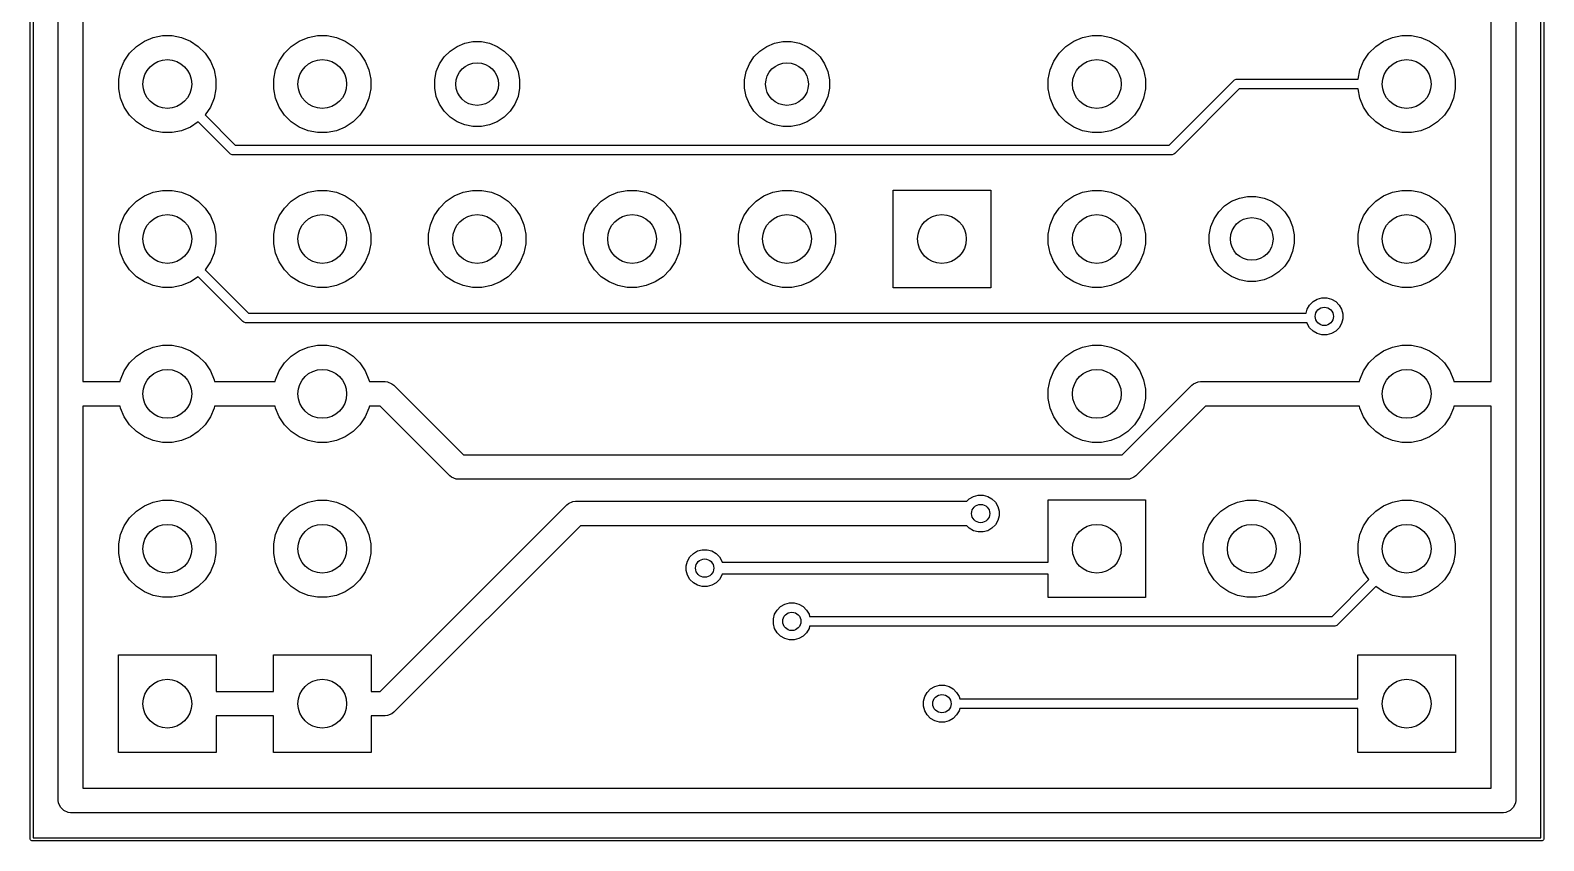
# Model space of a CAD drawing. Header units: millimetres. Extents: x 61.3 to 86.1, y -126.7 to -74.
# Drawn here: x 61.25 to 86.07, y -126.71 to -113.42 of the extents above; entities that cross this region are included whole.
import ezdxf

# ---------------------------------------------------------------- set-up
doc = ezdxf.new("R2010")
doc.units = ezdxf.units.MM
doc.layers.add('Edge.Cuts', color=254, linetype='CONTINUOUS', true_color=0xd0d2cd)
doc.layers.add('F.Cu', color=13, linetype='CONTINUOUS', true_color=0xc83434)

msp = doc.modelspace()

# ---------------------------------------------------------------- linework, layer by layer
at = {"layer": 'Edge.Cuts', "linetype": 'CONTINUOUS'}
for p, q in [((61.2525, -126.6825), (61.2525, -73.97745)), ((61.3025, -74.00245), (61.3025, -126.6575)), ((86.0175, -126.6575), (86.0175, -74.00245)), ((86.0675, -73.97745), (86.0675, -126.6825)), ((61.254403, -126.692067), (61.2525, -126.6825)), ((61.267933, -126.705597), (61.254403, -126.692067)), ((61.2775, -126.7075), (61.267933, -126.705597)), ((86.0425, -126.7075), (61.2775, -126.7075)), ((61.3025, -126.6575), (86.0175, -126.6575)), ((86.052067, -126.705597), (86.0425, -126.7075)), ((86.065597, -126.692067), (86.052067, -126.705597)), ((86.0675, -126.6825), (86.065597, -126.692067))]:
    msp.add_line(p, q, dxfattribs=at)
at = {"layer": 'Edge.Cuts'}
for centre, radius in [((63.5, -114.3), 0.4), ((63.5, -114.3), 0.4), ((66.04, -114.3), 0.4), ((66.04, -114.3), 0.4), ((78.74, -114.3), 0.4), ((78.74, -114.3), 0.4), ((83.82, -114.3), 0.4), ((83.82, -114.3), 0.4), ((68.58, -114.3), 0.35), ((68.58, -114.3), 0.35), ((73.66, -114.3), 0.35), ((73.66, -114.3), 0.35), ((63.5, -116.84), 0.4), ((63.5, -116.84), 0.4), ((66.04, -116.84), 0.4), ((66.04, -116.84), 0.4), ((68.58, -116.84), 0.4), ((68.58, -116.84), 0.4), ((71.12, -116.84), 0.4), ((71.12, -116.84), 0.4), ((73.66, -116.84), 0.4), ((73.66, -116.84), 0.4), ((76.2, -116.84), 0.4), ((76.2, -116.84), 0.4), ((78.74, -116.84), 0.4), ((78.74, -116.84), 0.4), ((81.28, -116.84), 0.35), ((81.28, -116.84), 0.35), ((83.82, -116.84), 0.4), ((83.82, -116.84), 0.4), ((63.5, -119.38), 0.4), ((63.5, -119.38), 0.4), ((66.04, -119.38), 0.4), ((66.04, -119.38), 0.4), ((78.74, -119.38), 0.4), ((78.74, -119.38), 0.4), ((83.82, -119.38), 0.4), ((83.82, -119.38), 0.4), ((63.5, -121.92), 0.4), ((63.5, -121.92), 0.4), ((66.04, -121.92), 0.4), ((66.04, -121.92), 0.4), ((78.74, -121.92), 0.4), ((78.74, -121.92), 0.4), ((81.28, -121.92), 0.4), ((81.28, -121.92), 0.4), ((83.82, -121.92), 0.4), ((83.82, -121.92), 0.4), ((63.5, -124.46), 0.4), ((63.5, -124.46), 0.4), ((66.04, -124.46), 0.4), ((66.04, -124.46), 0.4), ((83.82, -124.46), 0.4), ((83.82, -124.46), 0.4)]:
    msp.add_circle(centre, radius, dxfattribs=at)
at = {"layer": 'F.Cu', "linetype": 'CONTINUOUS'}
for p, q in [((61.7125, -119.38), (61.7125, -95.25)), ((85.6075, -106.68), (85.6075, -119.38)), ((85.2075, -119.18), (85.2075, -106.88)), ((62.1125, -108.15), (62.1125, -119.18)), ((62.992485, -113.681592), (63.122883, -113.594463)), ((63.122883, -113.594463), (63.267772, -113.534448)), ((63.267772, -113.534448), (63.421586, -113.503852)), ((63.421586, -113.503852), (63.578414, -113.503852)), ((63.578414, -113.503852), (63.732228, -113.534448)), ((63.732228, -113.534448), (63.877117, -113.594463)), ((63.877117, -113.594463), (64.007515, -113.681592)), ((65.532485, -113.681592), (65.662883, -113.594463)), ((65.662883, -113.594463), (65.807772, -113.534448)), ((65.807772, -113.534448), (65.961586, -113.503852)), ((65.961586, -113.503852), (66.118414, -113.503852)), ((66.118414, -113.503852), (66.272228, -113.534448)), ((66.272228, -113.534448), (66.417117, -113.594463)), ((66.417117, -113.594463), (66.547515, -113.681592)), ((68.250022, -113.682655), (68.376801, -113.630142)), ((68.376801, -113.630142), (68.511388, -113.603371)), ((68.511388, -113.603371), (68.648612, -113.603371)), ((68.648612, -113.603371), (68.783199, -113.630142)), ((68.783199, -113.630142), (68.909978, -113.682655)), ((73.330022, -113.682655), (73.456801, -113.630142)), ((73.456801, -113.630142), (73.591388, -113.603371)), ((73.591388, -113.603371), (73.728612, -113.603371)), ((73.728612, -113.603371), (73.863199, -113.630142)), ((73.863199, -113.630142), (73.989978, -113.682655)), ((78.232485, -113.681592), (78.362883, -113.594463)), ((78.362883, -113.594463), (78.507772, -113.534448)), ((78.507772, -113.534448), (78.661586, -113.503852)), ((78.661586, -113.503852), (78.818414, -113.503852)), ((78.818414, -113.503852), (78.972228, -113.534448)), ((78.972228, -113.534448), (79.117117, -113.594463)), ((79.117117, -113.594463), (79.247515, -113.681592)), ((83.312485, -113.681592), (83.442883, -113.594463)), ((83.442883, -113.594463), (83.587772, -113.534448)), ((83.587772, -113.534448), (83.741586, -113.503852)), ((83.741586, -113.503852), (83.898414, -113.503852)), ((83.898414, -113.503852), (84.052228, -113.534448)), ((84.052228, -113.534448), (84.197117, -113.594463)), ((84.197117, -113.594463), (84.327515, -113.681592)), ((62.794463, -113.922883), (62.881592, -113.792485)), ((62.881592, -113.792485), (62.992485, -113.681592)), ((64.007515, -113.681592), (64.118408, -113.792485)), ((64.118408, -113.792485), (64.205537, -113.922883)), ((65.334463, -113.922883), (65.421592, -113.792485)), ((65.421592, -113.792485), (65.532485, -113.681592)), ((66.547515, -113.681592), (66.658408, -113.792485)), ((66.658408, -113.792485), (66.745537, -113.922883)), ((67.962655, -113.970022), (68.038893, -113.855925)), ((68.038893, -113.855925), (68.135925, -113.758893)), ((68.135925, -113.758893), (68.250022, -113.682655)), ((68.909978, -113.682655), (69.024075, -113.758893)), ((69.024075, -113.758893), (69.121107, -113.855925)), ((69.121107, -113.855925), (69.197345, -113.970022)), ((73.042655, -113.970022), (73.118893, -113.855925)), ((73.118893, -113.855925), (73.215925, -113.758893)), ((73.215925, -113.758893), (73.330022, -113.682655)), ((73.989978, -113.682655), (74.104075, -113.758893)), ((74.104075, -113.758893), (74.201107, -113.855925)), ((74.201107, -113.855925), (74.277345, -113.970022)), ((78.034463, -113.922883), (78.121592, -113.792485)), ((78.121592, -113.792485), (78.232485, -113.681592)), ((79.247515, -113.681592), (79.358408, -113.792485)), ((79.358408, -113.792485), (79.445537, -113.922883)), ((83.114463, -113.922883), (83.201592, -113.792485)), ((83.201592, -113.792485), (83.312485, -113.681592)), ((84.327515, -113.681592), (84.438408, -113.792485)), ((84.438408, -113.792485), (84.525537, -113.922883)), ((62.703852, -114.221586), (62.734448, -114.067772)), ((62.734448, -114.067772), (62.794463, -113.922883)), ((64.205537, -113.922883), (64.265552, -114.067772)), ((64.265552, -114.067772), (64.296148, -114.221586)), ((65.243852, -114.221586), (65.274448, -114.067772)), ((65.274448, -114.067772), (65.334463, -113.922883)), ((66.745537, -113.922883), (66.805552, -114.067772)), ((66.805552, -114.067772), (66.836148, -114.221586)), ((67.883371, -114.231388), (67.910142, -114.096801)), ((67.910142, -114.096801), (67.962655, -113.970022)), ((69.197345, -113.970022), (69.249858, -114.096801)), ((69.249858, -114.096801), (69.276629, -114.231388)), ((72.963371, -114.231388), (72.990142, -114.096801)), ((72.990142, -114.096801), (73.042655, -113.970022)), ((74.277345, -113.970022), (74.329858, -114.096801)), ((74.329858, -114.096801), (74.356629, -114.231388)), ((77.943852, -114.221586), (77.974448, -114.067772)), ((77.974448, -114.067772), (78.034463, -113.922883)), ((79.445537, -113.922883), (79.505552, -114.067772)), ((79.505552, -114.067772), (79.536148, -114.221586)), ((83.024167, -114.22), (83.054448, -114.067772)), ((83.054448, -114.067772), (83.114463, -113.922883)), ((84.525537, -113.922883), (84.585552, -114.067772)), ((84.585552, -114.067772), (84.616148, -114.221586)), ((62.703852, -114.378414), (62.703852, -114.221586)), ((62.734448, -114.532228), (62.703852, -114.378414)), ((64.296148, -114.378414), (64.265552, -114.532228)), ((64.296148, -114.221586), (64.296148, -114.378414)), ((65.243852, -114.378414), (65.243852, -114.221586)), ((65.274448, -114.532228), (65.243852, -114.378414)), ((66.836148, -114.378414), (66.805552, -114.532228)), ((66.836148, -114.221586), (66.836148, -114.378414)), ((67.883371, -114.368612), (67.883371, -114.231388)), ((67.910142, -114.503199), (67.883371, -114.368612)), ((69.276629, -114.368612), (69.249858, -114.503199)), ((69.276629, -114.231388), (69.276629, -114.368612)), ((72.963371, -114.368612), (72.963371, -114.231388)), ((72.990142, -114.503199), (72.963371, -114.368612)), ((74.356629, -114.368612), (74.329858, -114.503199)), ((74.356629, -114.231388), (74.356629, -114.368612)), ((77.943852, -114.378414), (77.943852, -114.221586)), ((77.974448, -114.532228), (77.943852, -114.378414)), ((79.536148, -114.378414), (79.505552, -114.532228)), ((79.536148, -114.221586), (79.536148, -114.378414)), ((79.927737, -115.301), (80.985307, -114.243431)), ((81.075012, -114.38), (80.017444, -115.437569)), ((80.985307, -114.243431), (80.997429, -114.233482)), ((80.997429, -114.233482), (81.026268, -114.221537)), ((81.026268, -114.221537), (81.041875, -114.22)), ((81.041875, -114.22), (83.024167, -114.22)), ((83.024167, -114.38), (81.075012, -114.38)), ((83.054448, -114.532228), (83.024167, -114.38)), ((84.616148, -114.378414), (84.585552, -114.532228)), ((84.616148, -114.221586), (84.616148, -114.378414)), ((62.794463, -114.677117), (62.734448, -114.532228)), ((64.265552, -114.532228), (64.205537, -114.677117)), ((65.334463, -114.677117), (65.274448, -114.532228)), ((66.805552, -114.532228), (66.745537, -114.677117)), ((67.962655, -114.629978), (67.910142, -114.503199)), ((68.038893, -114.744075), (67.962655, -114.629978)), ((69.197345, -114.629978), (69.121107, -114.744075)), ((69.249858, -114.503199), (69.197345, -114.629978)), ((73.042655, -114.629978), (72.990142, -114.503199)), ((73.118893, -114.744075), (73.042655, -114.629978)), ((74.277345, -114.629978), (74.201107, -114.744075)), ((74.329858, -114.503199), (74.277345, -114.629978)), ((78.034463, -114.677117), (77.974448, -114.532228)), ((79.505552, -114.532228), (79.445537, -114.677117)), ((83.114463, -114.677117), (83.054448, -114.532228)), ((84.585552, -114.532228), (84.525537, -114.677117)), ((62.881592, -114.807515), (62.794463, -114.677117)), ((62.992485, -114.918408), (62.881592, -114.807515)), ((64.205537, -114.677117), (64.119307, -114.806169)), ((64.119307, -114.806169), (64.614137, -115.301)), ((65.421592, -114.807515), (65.334463, -114.677117)), ((65.532485, -114.918408), (65.421592, -114.807515)), ((66.658408, -114.807515), (66.547515, -114.918408)), ((66.745537, -114.677117), (66.658408, -114.807515)), ((68.135925, -114.841107), (68.038893, -114.744075)), ((68.250022, -114.917345), (68.135925, -114.841107)), ((69.024075, -114.841107), (68.909978, -114.917345)), ((69.121107, -114.744075), (69.024075, -114.841107)), ((73.215925, -114.841107), (73.118893, -114.744075)), ((73.330022, -114.917345), (73.215925, -114.841107)), ((74.104075, -114.841107), (73.989978, -114.917345)), ((74.201107, -114.744075), (74.104075, -114.841107)), ((78.121592, -114.807515), (78.034463, -114.677117)), ((78.232485, -114.918408), (78.121592, -114.807515)), ((79.358408, -114.807515), (79.247515, -114.918408)), ((79.445537, -114.677117), (79.358408, -114.807515)), ((83.201592, -114.807515), (83.114463, -114.677117)), ((83.312485, -114.918408), (83.201592, -114.807515)), ((84.438408, -114.807515), (84.327515, -114.918408)), ((84.525537, -114.677117), (84.438408, -114.807515)), ((63.122883, -115.005537), (62.992485, -114.918408)), ((63.267772, -115.065552), (63.122883, -115.005537)), ((63.421586, -115.096148), (63.267772, -115.065552)), ((63.578414, -115.096148), (63.421586, -115.096148)), ((63.732228, -115.065552), (63.578414, -115.096148)), ((63.877117, -115.005537), (63.732228, -115.065552)), ((64.006169, -114.919307), (63.877117, -115.005537)), ((64.524432, -115.437569), (64.006169, -114.919307)), ((65.662883, -115.005537), (65.532485, -114.918408)), ((65.807772, -115.065552), (65.662883, -115.005537)), ((65.961586, -115.096148), (65.807772, -115.065552)), ((66.118414, -115.096148), (65.961586, -115.096148)), ((66.272228, -115.065552), (66.118414, -115.096148)), ((66.417117, -115.005537), (66.272228, -115.065552)), ((66.547515, -114.918408), (66.417117, -115.005537)), ((68.376801, -114.969858), (68.250022, -114.917345)), ((68.511388, -114.996629), (68.376801, -114.969858)), ((68.648612, -114.996629), (68.511388, -114.996629)), ((68.783199, -114.969858), (68.648612, -114.996629)), ((68.909978, -114.917345), (68.783199, -114.969858)), ((73.456801, -114.969858), (73.330022, -114.917345)), ((73.591388, -114.996629), (73.456801, -114.969858)), ((73.728612, -114.996629), (73.591388, -114.996629)), ((73.863199, -114.969858), (73.728612, -114.996629)), ((73.989978, -114.917345), (73.863199, -114.969858)), ((78.362883, -115.005537), (78.232485, -114.918408)), ((78.507772, -115.065552), (78.362883, -115.005537)), ((78.661586, -115.096148), (78.507772, -115.065552)), ((78.818414, -115.096148), (78.661586, -115.096148)), ((78.972228, -115.065552), (78.818414, -115.096148)), ((79.117117, -115.005537), (78.972228, -115.065552)), ((79.247515, -114.918408), (79.117117, -115.005537)), ((83.442883, -115.005537), (83.312485, -114.918408)), ((83.587772, -115.065552), (83.442883, -115.005537)), ((83.741586, -115.096148), (83.587772, -115.065552)), ((83.898414, -115.096148), (83.741586, -115.096148)), ((84.052228, -115.065552), (83.898414, -115.096148)), ((84.197117, -115.005537), (84.052228, -115.065552)), ((84.327515, -114.918408), (84.197117, -115.005537)), ((64.614137, -115.301), (79.927737, -115.301)), ((64.536554, -115.447518), (64.524432, -115.437569)), ((64.565393, -115.459463), (64.536554, -115.447518)), ((64.581, -115.461), (64.565393, -115.459463)), ((79.960875, -115.461), (64.581, -115.461)), ((79.976482, -115.459463), (79.960875, -115.461)), ((80.005321, -115.447518), (79.976482, -115.459463)), ((80.017444, -115.437569), (80.005321, -115.447518)), ((63.122883, -116.134463), (63.267772, -116.074448)), ((63.267772, -116.074448), (63.421586, -116.043852)), ((63.421586, -116.043852), (63.578414, -116.043852)), ((63.578414, -116.043852), (63.732228, -116.074448)), ((63.732228, -116.074448), (63.877117, -116.134463)), ((65.662883, -116.134463), (65.807772, -116.074448)), ((65.807772, -116.074448), (65.961586, -116.043852)), ((65.961586, -116.043852), (66.118414, -116.043852)), ((66.118414, -116.043852), (66.272228, -116.074448)), ((66.272228, -116.074448), (66.417117, -116.134463)), ((68.202883, -116.134463), (68.347772, -116.074448)), ((68.347772, -116.074448), (68.501586, -116.043852)), ((68.501586, -116.043852), (68.658414, -116.043852)), ((68.658414, -116.043852), (68.812228, -116.074448)), ((68.812228, -116.074448), (68.957117, -116.134463)), ((70.742883, -116.134463), (70.887772, -116.074448)), ((70.887772, -116.074448), (71.041586, -116.043852)), ((71.041586, -116.043852), (71.198414, -116.043852)), ((71.198414, -116.043852), (71.352228, -116.074448)), ((71.352228, -116.074448), (71.497117, -116.134463)), ((73.282883, -116.134463), (73.427772, -116.074448)), ((73.427772, -116.074448), (73.581586, -116.043852)), ((73.581586, -116.043852), (73.738414, -116.043852)), ((73.738414, -116.043852), (73.892228, -116.074448)), ((73.892228, -116.074448), (74.037117, -116.134463)), ((75.4, -117.64), (75.4, -116.04)), ((75.4, -116.04), (77, -116.04)), ((77, -116.04), (77, -117.64)), ((78.362883, -116.134463), (78.507772, -116.074448)), ((78.507772, -116.074448), (78.661586, -116.043852)), ((78.661586, -116.043852), (78.818414, -116.043852)), ((78.818414, -116.043852), (78.972228, -116.074448)), ((78.972228, -116.074448), (79.117117, -116.134463)), ((83.442883, -116.134463), (83.587772, -116.074448)), ((83.587772, -116.074448), (83.741586, -116.043852)), ((83.741586, -116.043852), (83.898414, -116.043852)), ((83.898414, -116.043852), (84.052228, -116.074448)), ((84.052228, -116.074448), (84.197117, -116.134463)), ((62.794463, -116.462883), (62.881592, -116.332485)), ((62.881592, -116.332485), (62.992485, -116.221592)), ((62.992485, -116.221592), (63.122883, -116.134463)), ((63.877117, -116.134463), (64.007515, -116.221592)), ((64.007515, -116.221592), (64.118408, -116.332485)), ((64.118408, -116.332485), (64.205537, -116.462883)), ((65.334463, -116.462883), (65.421592, -116.332485)), ((65.421592, -116.332485), (65.532485, -116.221592)), ((65.532485, -116.221592), (65.662883, -116.134463)), ((66.417117, -116.134463), (66.547515, -116.221592)), ((66.547515, -116.221592), (66.658408, -116.332485)), ((66.658408, -116.332485), (66.745537, -116.462883)), ((67.874463, -116.462883), (67.961592, -116.332485)), ((67.961592, -116.332485), (68.072485, -116.221592)), ((68.072485, -116.221592), (68.202883, -116.134463)), ((68.957117, -116.134463), (69.087515, -116.221592)), ((69.087515, -116.221592), (69.198408, -116.332485)), ((69.198408, -116.332485), (69.285537, -116.462883)), ((70.414463, -116.462883), (70.501592, -116.332485)), ((70.501592, -116.332485), (70.612485, -116.221592)), ((70.612485, -116.221592), (70.742883, -116.134463)), ((71.497117, -116.134463), (71.627515, -116.221592)), ((71.627515, -116.221592), (71.738408, -116.332485)), ((71.738408, -116.332485), (71.825537, -116.462883)), ((72.954463, -116.462883), (73.041592, -116.332485)), ((73.041592, -116.332485), (73.152485, -116.221592)), ((73.152485, -116.221592), (73.282883, -116.134463)), ((74.037117, -116.134463), (74.167515, -116.221592)), ((74.167515, -116.221592), (74.278408, -116.332485)), ((74.278408, -116.332485), (74.365537, -116.462883)), ((78.034463, -116.462883), (78.121592, -116.332485)), ((78.121592, -116.332485), (78.232485, -116.221592)), ((78.232485, -116.221592), (78.362883, -116.134463)), ((79.117117, -116.134463), (79.247515, -116.221592)), ((79.247515, -116.221592), (79.358408, -116.332485)), ((79.358408, -116.332485), (79.445537, -116.462883)), ((80.738893, -116.395925), (80.835925, -116.298893)), ((80.835925, -116.298893), (80.950022, -116.222655)), ((80.950022, -116.222655), (81.076801, -116.170142)), ((81.076801, -116.170142), (81.211388, -116.143371)), ((81.211388, -116.143371), (81.348612, -116.143371)), ((81.348612, -116.143371), (81.483199, -116.170142)), ((81.483199, -116.170142), (81.609978, -116.222655)), ((81.609978, -116.222655), (81.724075, -116.298893)), ((81.724075, -116.298893), (81.821107, -116.395925)), ((83.114463, -116.462883), (83.201592, -116.332485)), ((83.201592, -116.332485), (83.312485, -116.221592)), ((83.312485, -116.221592), (83.442883, -116.134463)), ((84.197117, -116.134463), (84.327515, -116.221592)), ((84.327515, -116.221592), (84.438408, -116.332485)), ((84.438408, -116.332485), (84.525537, -116.462883)), ((62.703852, -116.761586), (62.734448, -116.607772)), ((62.734448, -116.607772), (62.794463, -116.462883)), ((64.205537, -116.462883), (64.265552, -116.607772)), ((64.265552, -116.607772), (64.296148, -116.761586)), ((65.243852, -116.761586), (65.274448, -116.607772)), ((65.274448, -116.607772), (65.334463, -116.462883)), ((66.745537, -116.462883), (66.805552, -116.607772)), ((66.805552, -116.607772), (66.836148, -116.761586)), ((67.783852, -116.761586), (67.814448, -116.607772)), ((67.814448, -116.607772), (67.874463, -116.462883)), ((69.285537, -116.462883), (69.345552, -116.607772)), ((69.345552, -116.607772), (69.376148, -116.761586)), ((70.323852, -116.761586), (70.354448, -116.607772)), ((70.354448, -116.607772), (70.414463, -116.462883)), ((71.825537, -116.462883), (71.885552, -116.607772)), ((71.885552, -116.607772), (71.916148, -116.761586)), ((72.863852, -116.761586), (72.894448, -116.607772)), ((72.894448, -116.607772), (72.954463, -116.462883)), ((74.365537, -116.462883), (74.425552, -116.607772)), ((74.425552, -116.607772), (74.456148, -116.761586)), ((77.943852, -116.761586), (77.974448, -116.607772)), ((77.974448, -116.607772), (78.034463, -116.462883)), ((79.445537, -116.462883), (79.505552, -116.607772)), ((79.505552, -116.607772), (79.536148, -116.761586)), ((80.610142, -116.636801), (80.662655, -116.510022)), ((80.662655, -116.510022), (80.738893, -116.395925)), ((81.821107, -116.395925), (81.897345, -116.510022)), ((81.897345, -116.510022), (81.949858, -116.636801)), ((83.023852, -116.761586), (83.054448, -116.607772)), ((83.054448, -116.607772), (83.114463, -116.462883)), ((84.525537, -116.462883), (84.585552, -116.607772)), ((84.585552, -116.607772), (84.616148, -116.761586)), ((62.703852, -116.918414), (62.703852, -116.761586)), ((64.296148, -116.761586), (64.296148, -116.918414)), ((65.243852, -116.918414), (65.243852, -116.761586)), ((66.836148, -116.761586), (66.836148, -116.918414)), ((67.783852, -116.918414), (67.783852, -116.761586)), ((69.376148, -116.761586), (69.376148, -116.918414)), ((70.323852, -116.918414), (70.323852, -116.761586)), ((71.916148, -116.761586), (71.916148, -116.918414)), ((72.863852, -116.918414), (72.863852, -116.761586)), ((74.456148, -116.761586), (74.456148, -116.918414)), ((77.943852, -116.918414), (77.943852, -116.761586)), ((79.536148, -116.761586), (79.536148, -116.918414)), ((80.583371, -116.771388), (80.610142, -116.636801)), ((80.583371, -116.908612), (80.583371, -116.771388)), ((81.949858, -116.636801), (81.976629, -116.771388)), ((81.976629, -116.771388), (81.976629, -116.908612)), ((83.023852, -116.918414), (83.023852, -116.761586)), ((84.616148, -116.761586), (84.616148, -116.918414)), ((62.734448, -117.072228), (62.703852, -116.918414)), ((62.794463, -117.217117), (62.734448, -117.072228)), ((64.265552, -117.072228), (64.205537, -117.217117)), ((64.296148, -116.918414), (64.265552, -117.072228)), ((65.274448, -117.072228), (65.243852, -116.918414)), ((65.334463, -117.217117), (65.274448, -117.072228)), ((66.805552, -117.072228), (66.745537, -117.217117)), ((66.836148, -116.918414), (66.805552, -117.072228)), ((67.814448, -117.072228), (67.783852, -116.918414)), ((67.874463, -117.217117), (67.814448, -117.072228)), ((69.345552, -117.072228), (69.285537, -117.217117)), ((69.376148, -116.918414), (69.345552, -117.072228)), ((70.354448, -117.072228), (70.323852, -116.918414)), ((70.414463, -117.217117), (70.354448, -117.072228)), ((71.885552, -117.072228), (71.825537, -117.217117)), ((71.916148, -116.918414), (71.885552, -117.072228)), ((72.894448, -117.072228), (72.863852, -116.918414)), ((72.954463, -117.217117), (72.894448, -117.072228)), ((74.425552, -117.072228), (74.365537, -117.217117)), ((74.456148, -116.918414), (74.425552, -117.072228)), ((77.974448, -117.072228), (77.943852, -116.918414)), ((78.034463, -117.217117), (77.974448, -117.072228)), ((79.505552, -117.072228), (79.445537, -117.217117)), ((79.536148, -116.918414), (79.505552, -117.072228)), ((80.610142, -117.043199), (80.583371, -116.908612)), ((80.662655, -117.169978), (80.610142, -117.043199)), ((81.949858, -117.043199), (81.897345, -117.169978)), ((81.976629, -116.908612), (81.949858, -117.043199)), ((83.054448, -117.072228), (83.023852, -116.918414)), ((83.114463, -117.217117), (83.054448, -117.072228)), ((84.585552, -117.072228), (84.525537, -117.217117)), ((84.616148, -116.918414), (84.585552, -117.072228)), ((62.881592, -117.347515), (62.794463, -117.217117)), ((62.992485, -117.458408), (62.881592, -117.347515)), ((64.205537, -117.217117), (64.119307, -117.346169)), ((64.119307, -117.346169), (64.830119, -118.056982)), ((65.421592, -117.347515), (65.334463, -117.217117)), ((65.532485, -117.458408), (65.421592, -117.347515)), ((66.658408, -117.347515), (66.547515, -117.458408)), ((66.745537, -117.217117), (66.658408, -117.347515)), ((67.961592, -117.347515), (67.874463, -117.217117)), ((68.072485, -117.458408), (67.961592, -117.347515)), ((69.198408, -117.347515), (69.087515, -117.458408)), ((69.285537, -117.217117), (69.198408, -117.347515)), ((70.501592, -117.347515), (70.414463, -117.217117)), ((70.612485, -117.458408), (70.501592, -117.347515)), ((71.738408, -117.347515), (71.627515, -117.458408)), ((71.825537, -117.217117), (71.738408, -117.347515)), ((73.041592, -117.347515), (72.954463, -117.217117)), ((73.152485, -117.458408), (73.041592, -117.347515)), ((74.278408, -117.347515), (74.167515, -117.458408)), ((74.365537, -117.217117), (74.278408, -117.347515)), ((78.121592, -117.347515), (78.034463, -117.217117)), ((78.232485, -117.458408), (78.121592, -117.347515)), ((79.358408, -117.347515), (79.247515, -117.458408)), ((79.445537, -117.217117), (79.358408, -117.347515)), ((80.738893, -117.284075), (80.662655, -117.169978)), ((80.835925, -117.381107), (80.738893, -117.284075)), ((81.821107, -117.284075), (81.724075, -117.381107)), ((81.897345, -117.169978), (81.821107, -117.284075)), ((83.201592, -117.347515), (83.114463, -117.217117)), ((83.312485, -117.458408), (83.201592, -117.347515)), ((84.438408, -117.347515), (84.327515, -117.458408)), ((84.525537, -117.217117), (84.438408, -117.347515)), ((63.122883, -117.545537), (62.992485, -117.458408)), ((63.267772, -117.605552), (63.122883, -117.545537)), ((63.421586, -117.636148), (63.267772, -117.605552)), ((63.732228, -117.605552), (63.578414, -117.636148)), ((63.877117, -117.545537), (63.732228, -117.605552)), ((64.006169, -117.459307), (63.877117, -117.545537)), ((64.740414, -118.193551), (64.006169, -117.459307)), ((65.662883, -117.545537), (65.532485, -117.458408)), ((65.807772, -117.605552), (65.662883, -117.545537)), ((65.961586, -117.636148), (65.807772, -117.605552)), ((66.272228, -117.605552), (66.118414, -117.636148)), ((66.417117, -117.545537), (66.272228, -117.605552)), ((66.547515, -117.458408), (66.417117, -117.545537)), ((68.202883, -117.545537), (68.072485, -117.458408)), ((68.347772, -117.605552), (68.202883, -117.545537)), ((68.501586, -117.636148), (68.347772, -117.605552)), ((68.812228, -117.605552), (68.658414, -117.636148)), ((68.957117, -117.545537), (68.812228, -117.605552)), ((69.087515, -117.458408), (68.957117, -117.545537)), ((70.742883, -117.545537), (70.612485, -117.458408)), ((70.887772, -117.605552), (70.742883, -117.545537)), ((71.041586, -117.636148), (70.887772, -117.605552)), ((71.352228, -117.605552), (71.198414, -117.636148)), ((71.497117, -117.545537), (71.352228, -117.605552)), ((71.627515, -117.458408), (71.497117, -117.545537)), ((73.282883, -117.545537), (73.152485, -117.458408)), ((73.427772, -117.605552), (73.282883, -117.545537)), ((73.581586, -117.636148), (73.427772, -117.605552)), ((73.892228, -117.605552), (73.738414, -117.636148)), ((74.037117, -117.545537), (73.892228, -117.605552)), ((74.167515, -117.458408), (74.037117, -117.545537)), ((78.362883, -117.545537), (78.232485, -117.458408)), ((78.507772, -117.605552), (78.362883, -117.545537)), ((78.661586, -117.636148), (78.507772, -117.605552)), ((78.972228, -117.605552), (78.818414, -117.636148)), ((79.117117, -117.545537), (78.972228, -117.605552)), ((79.247515, -117.458408), (79.117117, -117.545537)), ((80.950022, -117.457345), (80.835925, -117.381107)), ((81.076801, -117.509858), (80.950022, -117.457345)), ((81.211388, -117.536629), (81.076801, -117.509858)), ((81.348612, -117.536629), (81.211388, -117.536629)), ((81.483199, -117.509858), (81.348612, -117.536629)), ((81.609978, -117.457345), (81.483199, -117.509858)), ((81.724075, -117.381107), (81.609978, -117.457345)), ((83.442883, -117.545537), (83.312485, -117.458408)), ((83.587772, -117.605552), (83.442883, -117.545537)), ((83.741586, -117.636148), (83.587772, -117.605552)), ((84.052228, -117.605552), (83.898414, -117.636148)), ((84.197117, -117.545537), (84.052228, -117.605552)), ((84.327515, -117.458408), (84.197117, -117.545537)), ((63.578414, -117.636148), (63.421586, -117.636148)), ((66.118414, -117.636148), (65.961586, -117.636148)), ((68.658414, -117.636148), (68.501586, -117.636148)), ((71.198414, -117.636148), (71.041586, -117.636148)), ((73.738414, -117.636148), (73.581586, -117.636148)), ((77, -117.64), (75.4, -117.64)), ((78.818414, -117.636148), (78.661586, -117.636148)), ((82.228811, -117.92445), (82.285075, -117.868186)), ((82.285075, -117.868186), (82.353983, -117.828402)), ((82.353983, -117.828402), (82.430841, -117.807808)), ((82.430841, -117.807808), (82.510409, -117.807808)), ((82.510409, -117.807808), (82.587267, -117.828402)), ((82.587267, -117.828402), (82.656175, -117.868186)), ((82.656175, -117.868186), (82.712439, -117.92445)), ((83.898414, -117.636148), (83.741586, -117.636148)), ((64.830119, -118.056982), (82.171979, -118.056982)), ((82.171979, -118.056982), (82.189027, -117.993358)), ((82.189027, -117.993358), (82.228811, -117.92445)), ((82.712439, -117.92445), (82.752223, -117.993358)), ((82.752223, -117.993358), (82.772817, -118.070216)), ((82.772817, -118.070216), (82.772817, -118.149784)), ((64.752536, -118.2035), (64.740414, -118.193551)), ((64.781375, -118.215446), (64.752536, -118.2035)), ((64.781385, -118.215446), (64.781375, -118.215446)), ((64.796982, -118.216982), (64.781385, -118.215446)), ((82.186439, -118.216982), (64.796982, -118.216982)), ((82.189027, -118.226642), (82.186439, -118.216982)), ((82.228811, -118.29555), (82.189027, -118.226642)), ((82.285075, -118.351814), (82.228811, -118.29555)), ((82.353983, -118.391598), (82.285075, -118.351814)), ((82.656175, -118.351814), (82.587267, -118.391598)), ((82.712439, -118.29555), (82.656175, -118.351814)), ((82.752223, -118.226642), (82.712439, -118.29555)), ((82.772817, -118.149784), (82.752223, -118.226642)), ((63.122883, -118.674463), (63.267772, -118.614448)), ((63.267772, -118.614448), (63.421586, -118.583852)), ((63.421586, -118.583852), (63.578414, -118.583852)), ((63.578414, -118.583852), (63.732228, -118.614448)), ((63.732228, -118.614448), (63.877117, -118.674463)), ((65.662883, -118.674463), (65.807772, -118.614448)), ((65.807772, -118.614448), (65.961586, -118.583852)), ((65.961586, -118.583852), (66.118414, -118.583852)), ((66.118414, -118.583852), (66.272228, -118.614448)), ((66.272228, -118.614448), (66.417117, -118.674463)), ((78.362883, -118.674463), (78.507772, -118.614448)), ((78.507772, -118.614448), (78.661586, -118.583852)), ((78.661586, -118.583852), (78.818414, -118.583852)), ((78.818414, -118.583852), (78.972228, -118.614448)), ((78.972228, -118.614448), (79.117117, -118.674463)), ((82.430841, -118.412192), (82.353983, -118.391598)), ((82.510409, -118.412192), (82.430841, -118.412192)), ((82.587267, -118.391598), (82.510409, -118.412192)), ((83.442883, -118.674463), (83.587772, -118.614448)), ((83.587772, -118.614448), (83.741586, -118.583852)), ((83.741586, -118.583852), (83.898414, -118.583852)), ((83.898414, -118.583852), (84.052228, -118.614448)), ((84.052228, -118.614448), (84.197117, -118.674463)), ((62.881592, -118.872485), (62.992485, -118.761592)), ((62.992485, -118.761592), (63.122883, -118.674463)), ((63.877117, -118.674463), (64.007515, -118.761592)), ((64.007515, -118.761592), (64.118408, -118.872485)), ((65.421592, -118.872485), (65.532485, -118.761592)), ((65.532485, -118.761592), (65.662883, -118.674463)), ((66.417117, -118.674463), (66.547515, -118.761592)), ((66.547515, -118.761592), (66.658408, -118.872485)), ((78.121592, -118.872485), (78.232485, -118.761592)), ((78.232485, -118.761592), (78.362883, -118.674463)), ((79.117117, -118.674463), (79.247515, -118.761592)), ((79.247515, -118.761592), (79.358408, -118.872485)), ((83.201592, -118.872485), (83.312485, -118.761592)), ((83.312485, -118.761592), (83.442883, -118.674463)), ((84.197117, -118.674463), (84.327515, -118.761592)), ((84.327515, -118.761592), (84.438408, -118.872485)), ((62.734448, -119.147772), (62.794463, -119.002883)), ((62.794463, -119.002883), (62.881592, -118.872485)), ((64.118408, -118.872485), (64.205537, -119.002883)), ((64.205537, -119.002883), (64.265552, -119.147772)), ((65.274448, -119.147772), (65.334463, -119.002883)), ((65.334463, -119.002883), (65.421592, -118.872485)), ((66.658408, -118.872485), (66.745537, -119.002883)), ((66.745537, -119.002883), (66.805552, -119.147772)), ((77.974448, -119.147772), (78.034463, -119.002883)), ((78.034463, -119.002883), (78.121592, -118.872485)), ((79.358408, -118.872485), (79.445537, -119.002883)), ((79.445537, -119.002883), (79.505552, -119.147772)), ((83.054448, -119.147772), (83.114463, -119.002883)), ((83.114463, -119.002883), (83.201592, -118.872485)), ((84.438408, -118.872485), (84.525537, -119.002883)), ((84.525537, -119.002883), (84.585552, -119.147772)), ((62.1125, -119.18), (62.728037, -119.18)), ((62.728037, -119.18), (62.734448, -119.147772)), ((64.265552, -119.147772), (64.271963, -119.18)), ((64.271963, -119.18), (65.268037, -119.18)), ((65.268037, -119.18), (65.274448, -119.147772)), ((66.805552, -119.147772), (66.811963, -119.18)), ((66.811963, -119.18), (67.071875, -119.18)), ((67.071875, -119.18), (67.110893, -119.183843)), ((67.110893, -119.183843), (67.182989, -119.213706)), ((67.182989, -119.213706), (67.213296, -119.238579)), ((67.213296, -119.238579), (68.355718, -120.381)), ((77.943852, -119.301586), (77.974448, -119.147772)), ((77.943852, -119.458414), (77.943852, -119.301586)), ((79.154629, -120.381), (80.297049, -119.238579)), ((79.505552, -119.147772), (79.536148, -119.301586)), ((79.536148, -119.301586), (79.536148, -119.458414)), ((80.297049, -119.238579), (80.327351, -119.213711)), ((80.327351, -119.213711), (80.327357, -119.213706)), ((80.327357, -119.213706), (80.399453, -119.183843)), ((80.399453, -119.183843), (80.438471, -119.18)), ((80.438471, -119.18), (83.048037, -119.18)), ((83.048037, -119.18), (83.054448, -119.147772)), ((84.585552, -119.147772), (84.591963, -119.18)), ((84.591963, -119.18), (85.2075, -119.18)), ((61.7125, -126.0475), (61.7125, -119.38)), ((62.1125, -119.58), (62.1125, -125.8475)), ((62.728037, -119.58), (62.1125, -119.58)), ((62.734448, -119.612228), (62.728037, -119.58)), ((64.271963, -119.58), (64.265552, -119.612228)), ((65.268037, -119.58), (64.271963, -119.58)), ((65.274448, -119.612228), (65.268037, -119.58)), ((66.811963, -119.58), (66.805552, -119.612228)), ((66.989033, -119.58), (66.811963, -119.58)), ((68.131453, -120.722421), (66.989033, -119.58)), ((77.974448, -119.612228), (77.943852, -119.458414)), ((80.521314, -119.58), (79.378892, -120.722421)), ((79.536148, -119.458414), (79.505552, -119.612228)), ((83.048037, -119.58), (80.521314, -119.58)), ((83.054448, -119.612228), (83.048037, -119.58)), ((84.591963, -119.58), (84.585552, -119.612228)), ((85.2075, -119.58), (84.591963, -119.58)), ((85.2075, -125.8475), (85.2075, -119.58)), ((85.6075, -119.38), (85.6075, -126.0475)), ((62.794463, -119.757117), (62.734448, -119.612228)), ((62.881592, -119.887515), (62.794463, -119.757117)), ((64.205537, -119.757117), (64.118408, -119.887515)), ((64.265552, -119.612228), (64.205537, -119.757117)), ((65.334463, -119.757117), (65.274448, -119.612228)), ((65.421592, -119.887515), (65.334463, -119.757117)), ((66.745537, -119.757117), (66.658408, -119.887515)), ((66.805552, -119.612228), (66.745537, -119.757117)), ((78.034463, -119.757117), (77.974448, -119.612228)), ((78.121592, -119.887515), (78.034463, -119.757117)), ((79.445537, -119.757117), (79.358408, -119.887515)), ((79.505552, -119.612228), (79.445537, -119.757117)), ((83.114463, -119.757117), (83.054448, -119.612228)), ((83.201592, -119.887515), (83.114463, -119.757117)), ((84.525537, -119.757117), (84.438408, -119.887515)), ((84.585552, -119.612228), (84.525537, -119.757117)), ((62.992485, -119.998408), (62.881592, -119.887515)), ((63.122883, -120.085537), (62.992485, -119.998408)), ((63.267772, -120.145552), (63.122883, -120.085537)), ((63.877117, -120.085537), (63.732228, -120.145552)), ((64.007515, -119.998408), (63.877117, -120.085537)), ((64.118408, -119.887515), (64.007515, -119.998408)), ((65.532485, -119.998408), (65.421592, -119.887515)), ((65.662883, -120.085537), (65.532485, -119.998408)), ((65.807772, -120.145552), (65.662883, -120.085537)), ((66.417117, -120.085537), (66.272228, -120.145552)), ((66.547515, -119.998408), (66.417117, -120.085537)), ((66.658408, -119.887515), (66.547515, -119.998408)), ((78.232485, -119.998408), (78.121592, -119.887515)), ((78.362883, -120.085537), (78.232485, -119.998408)), ((78.507772, -120.145552), (78.362883, -120.085537)), ((79.117117, -120.085537), (78.972228, -120.145552)), ((79.247515, -119.998408), (79.117117, -120.085537)), ((79.358408, -119.887515), (79.247515, -119.998408)), ((83.312485, -119.998408), (83.201592, -119.887515)), ((83.442883, -120.085537), (83.312485, -119.998408)), ((83.587772, -120.145552), (83.442883, -120.085537)), ((84.197117, -120.085537), (84.052228, -120.145552)), ((84.327515, -119.998408), (84.197117, -120.085537)), ((84.438408, -119.887515), (84.327515, -119.998408)), ((63.421586, -120.176148), (63.267772, -120.145552)), ((63.578414, -120.176148), (63.421586, -120.176148)), ((63.732228, -120.145552), (63.578414, -120.176148)), ((65.961586, -120.176148), (65.807772, -120.145552)), ((66.118414, -120.176148), (65.961586, -120.176148)), ((66.272228, -120.145552), (66.118414, -120.176148)), ((78.661586, -120.176148), (78.507772, -120.145552)), ((78.818414, -120.176148), (78.661586, -120.176148)), ((78.972228, -120.145552), (78.818414, -120.176148)), ((83.741586, -120.176148), (83.587772, -120.145552)), ((83.898414, -120.176148), (83.741586, -120.176148)), ((84.052228, -120.145552), (83.898414, -120.176148)), ((68.355718, -120.381), (79.154629, -120.381)), ((68.161755, -120.747288), (68.131453, -120.722421)), ((68.161761, -120.747294), (68.161755, -120.747288)), ((68.233857, -120.777157), (68.161761, -120.747294)), ((68.272875, -120.781), (68.233857, -120.777157)), ((79.237471, -120.781), (68.272875, -120.781)), ((79.276489, -120.777157), (79.237471, -120.781)), ((79.348585, -120.747294), (79.276489, -120.777157)), ((79.348586, -120.747293), (79.348585, -120.747294)), ((79.378892, -120.722421), (79.348586, -120.747293)), ((76.64945, -121.10025), (76.718358, -121.060466)), ((76.718358, -121.060466), (76.795216, -121.039872)), ((76.795216, -121.039872), (76.874784, -121.039872)), ((76.874784, -121.039872), (76.951642, -121.060466)), ((76.951642, -121.060466), (77.02055, -121.10025)), ((62.881592, -121.412485), (62.992485, -121.301592)), ((62.992485, -121.301592), (63.122883, -121.214463)), ((63.122883, -121.214463), (63.267772, -121.154448)), ((63.267772, -121.154448), (63.421586, -121.123852)), ((63.421586, -121.123852), (63.578414, -121.123852)), ((63.578414, -121.123852), (63.732228, -121.154448)), ((63.732228, -121.154448), (63.877117, -121.214463)), ((63.877117, -121.214463), (64.007515, -121.301592)), ((64.007515, -121.301592), (64.118408, -121.412485)), ((65.421592, -121.412485), (65.532485, -121.301592)), ((65.532485, -121.301592), (65.662883, -121.214463)), ((65.662883, -121.214463), (65.807772, -121.154448)), ((65.807772, -121.154448), (65.961586, -121.123852)), ((65.961586, -121.123852), (66.118414, -121.123852)), ((66.118414, -121.123852), (66.272228, -121.154448)), ((66.272228, -121.154448), (66.417117, -121.214463)), ((66.417117, -121.214463), (66.547515, -121.301592)), ((66.547515, -121.301592), (66.658408, -121.412485)), ((66.989033, -124.26), (70.048389, -121.200643)), ((70.048389, -121.200643), (70.078697, -121.17577)), ((70.078697, -121.17577), (70.150793, -121.145907)), ((70.150793, -121.145907), (70.189811, -121.142064)), ((70.189811, -121.142064), (76.607636, -121.142064)), ((76.607636, -121.142064), (76.64945, -121.10025)), ((77.02055, -121.10025), (77.076814, -121.156514)), ((77.076814, -121.156514), (77.116598, -121.225422)), ((77.116598, -121.225422), (77.137192, -121.30228)), ((77.137192, -121.30228), (77.137192, -121.381848)), ((77.94, -122.1375), (77.94, -121.12)), ((77.94, -121.12), (79.54, -121.12)), ((79.54, -121.12), (79.54, -122.72)), ((80.661592, -121.412485), (80.772485, -121.301592)), ((80.772485, -121.301592), (80.902883, -121.214463)), ((80.902883, -121.214463), (81.047772, -121.154448)), ((81.047772, -121.154448), (81.201586, -121.123852)), ((81.201586, -121.123852), (81.358414, -121.123852)), ((81.358414, -121.123852), (81.512228, -121.154448)), ((81.512228, -121.154448), (81.657117, -121.214463)), ((81.657117, -121.214463), (81.787515, -121.301592)), ((81.787515, -121.301592), (81.898408, -121.412485)), ((83.201592, -121.412485), (83.312485, -121.301592)), ((83.312485, -121.301592), (83.442883, -121.214463)), ((83.442883, -121.214463), (83.587772, -121.154448)), ((83.587772, -121.154448), (83.741586, -121.123852)), ((83.741586, -121.123852), (83.898414, -121.123852)), ((83.898414, -121.123852), (84.052228, -121.154448)), ((84.052228, -121.154448), (84.197117, -121.214463)), ((84.197117, -121.214463), (84.327515, -121.301592)), ((84.327515, -121.301592), (84.438408, -121.412485)), ((62.734448, -121.687772), (62.794463, -121.542883)), ((62.794463, -121.542883), (62.881592, -121.412485)), ((64.118408, -121.412485), (64.205537, -121.542883)), ((64.205537, -121.542883), (64.265552, -121.687772)), ((65.274448, -121.687772), (65.334463, -121.542883)), ((65.334463, -121.542883), (65.421592, -121.412485)), ((66.658408, -121.412485), (66.745537, -121.542883)), ((66.745537, -121.542883), (66.805552, -121.687772)), ((70.272654, -121.542064), (67.213296, -124.601421)), ((76.607636, -121.542064), (70.272654, -121.542064)), ((76.64945, -121.583878), (76.607636, -121.542064)), ((76.718358, -121.623662), (76.64945, -121.583878)), ((77.02055, -121.583878), (76.951642, -121.623662)), ((77.076814, -121.527614), (77.02055, -121.583878)), ((77.116598, -121.458706), (77.076814, -121.527614)), ((77.137192, -121.381848), (77.116598, -121.458706)), ((80.514448, -121.687772), (80.574463, -121.542883)), ((80.574463, -121.542883), (80.661592, -121.412485)), ((81.898408, -121.412485), (81.985537, -121.542883)), ((81.985537, -121.542883), (82.045552, -121.687772)), ((83.054448, -121.687772), (83.114463, -121.542883)), ((83.114463, -121.542883), (83.201592, -121.412485)), ((84.438408, -121.412485), (84.525537, -121.542883)), ((84.525537, -121.542883), (84.585552, -121.687772)), ((62.703852, -121.841586), (62.734448, -121.687772)), ((62.703852, -121.998414), (62.703852, -121.841586)), ((64.265552, -121.687772), (64.296148, -121.841586)), ((64.296148, -121.841586), (64.296148, -121.998414)), ((65.243852, -121.841586), (65.274448, -121.687772)), ((65.243852, -121.998414), (65.243852, -121.841586)), ((66.805552, -121.687772), (66.836148, -121.841586)), ((66.836148, -121.841586), (66.836148, -121.998414)), ((76.795216, -121.644256), (76.718358, -121.623662)), ((76.874784, -121.644256), (76.795216, -121.644256)), ((76.951642, -121.623662), (76.874784, -121.644256)), ((80.483852, -121.841586), (80.514448, -121.687772)), ((80.483852, -121.998414), (80.483852, -121.841586)), ((82.045552, -121.687772), (82.076148, -121.841586)), ((82.076148, -121.841586), (82.076148, -121.998414)), ((83.023852, -121.841586), (83.054448, -121.687772)), ((83.023852, -121.998414), (83.023852, -121.841586)), ((84.585552, -121.687772), (84.616148, -121.841586)), ((84.616148, -121.841586), (84.616148, -121.998414)), ((62.734448, -122.152228), (62.703852, -121.998414)), ((64.296148, -121.998414), (64.265552, -122.152228)), ((65.274448, -122.152228), (65.243852, -121.998414)), ((66.836148, -121.998414), (66.805552, -122.152228)), ((72.029027, -122.120858), (72.068811, -122.05195)), ((72.068811, -122.05195), (72.125075, -121.995686)), ((72.125075, -121.995686), (72.193983, -121.955902)), ((72.193983, -121.955902), (72.270841, -121.935308)), ((72.270841, -121.935308), (72.350409, -121.935308)), ((72.350409, -121.935308), (72.427267, -121.955902)), ((72.427267, -121.955902), (72.496175, -121.995686)), ((72.496175, -121.995686), (72.552439, -122.05195)), ((72.552439, -122.05195), (72.592223, -122.120858)), ((80.514448, -122.152228), (80.483852, -121.998414)), ((82.076148, -121.998414), (82.045552, -122.152228)), ((83.054448, -122.152228), (83.023852, -121.998414)), ((84.616148, -121.998414), (84.585552, -122.152228)), ((62.794463, -122.297117), (62.734448, -122.152228)), ((62.881592, -122.427515), (62.794463, -122.297117)), ((64.205537, -122.297117), (64.118408, -122.427515)), ((64.265552, -122.152228), (64.205537, -122.297117)), ((65.334463, -122.297117), (65.274448, -122.152228)), ((65.421592, -122.427515), (65.334463, -122.297117)), ((66.745537, -122.297117), (66.658408, -122.427515)), ((66.805552, -122.152228), (66.745537, -122.297117)), ((72.008433, -122.197716), (72.029027, -122.120858)), ((72.008433, -122.277284), (72.008433, -122.197716)), ((72.029027, -122.354142), (72.008433, -122.277284)), ((72.592223, -122.120858), (72.596682, -122.1375)), ((72.596682, -122.3375), (72.592223, -122.354142)), ((72.596682, -122.1375), (77.94, -122.1375)), ((77.94, -122.3375), (72.596682, -122.3375)), ((77.94, -122.72), (77.94, -122.3375)), ((80.574463, -122.297117), (80.514448, -122.152228)), ((80.661592, -122.427515), (80.574463, -122.297117)), ((81.985537, -122.297117), (81.898408, -122.427515)), ((82.045552, -122.152228), (81.985537, -122.297117)), ((83.114463, -122.297117), (83.054448, -122.152228)), ((83.200692, -122.426169), (83.114463, -122.297117)), ((84.525537, -122.297117), (84.438408, -122.427515)), ((84.585552, -122.152228), (84.525537, -122.297117)), ((62.992485, -122.538408), (62.881592, -122.427515)), ((63.122883, -122.625537), (62.992485, -122.538408)), ((64.007515, -122.538408), (63.877117, -122.625537)), ((64.118408, -122.427515), (64.007515, -122.538408)), ((65.532485, -122.538408), (65.421592, -122.427515)), ((65.662883, -122.625537), (65.532485, -122.538408)), ((66.547515, -122.538408), (66.417117, -122.625537)), ((66.658408, -122.427515), (66.547515, -122.538408)), ((72.068811, -122.42305), (72.029027, -122.354142)), ((72.125075, -122.479314), (72.068811, -122.42305)), ((72.193983, -122.519098), (72.125075, -122.479314)), ((72.270841, -122.539692), (72.193983, -122.519098)), ((72.350409, -122.539692), (72.270841, -122.539692)), ((72.427267, -122.519098), (72.350409, -122.539692)), ((72.496175, -122.479314), (72.427267, -122.519098)), ((72.552439, -122.42305), (72.496175, -122.479314)), ((72.592223, -122.354142), (72.552439, -122.42305)), ((80.772485, -122.538408), (80.661592, -122.427515)), ((80.902883, -122.625537), (80.772485, -122.538408)), ((81.787515, -122.538408), (81.657117, -122.625537)), ((81.898408, -122.427515), (81.787515, -122.538408)), ((82.596237, -123.030625), (83.200692, -122.426169)), ((83.31383, -122.539307), (82.685944, -123.167194)), ((83.442883, -122.625537), (83.31383, -122.539307)), ((84.327515, -122.538408), (84.197117, -122.625537)), ((84.438408, -122.427515), (84.327515, -122.538408)), ((63.267772, -122.685552), (63.122883, -122.625537)), ((63.421586, -122.716148), (63.267772, -122.685552)), ((63.578414, -122.716148), (63.421586, -122.716148)), ((63.732228, -122.685552), (63.578414, -122.716148)), ((63.877117, -122.625537), (63.732228, -122.685552)), ((65.807772, -122.685552), (65.662883, -122.625537)), ((65.961586, -122.716148), (65.807772, -122.685552)), ((66.118414, -122.716148), (65.961586, -122.716148)), ((66.272228, -122.685552), (66.118414, -122.716148)), ((66.417117, -122.625537), (66.272228, -122.685552)), ((73.553825, -122.868811), (73.622733, -122.829027)), ((73.622733, -122.829027), (73.699591, -122.808433)), ((73.699591, -122.808433), (73.779159, -122.808433)), ((73.779159, -122.808433), (73.856017, -122.829027)), ((73.856017, -122.829027), (73.924925, -122.868811)), ((79.54, -122.72), (77.94, -122.72)), ((81.047772, -122.685552), (80.902883, -122.625537)), ((81.201586, -122.716148), (81.047772, -122.685552)), ((81.358414, -122.716148), (81.201586, -122.716148)), ((81.512228, -122.685552), (81.358414, -122.716148)), ((81.657117, -122.625537), (81.512228, -122.685552)), ((83.587772, -122.685552), (83.442883, -122.625537)), ((83.741586, -122.716148), (83.587772, -122.685552)), ((83.898414, -122.716148), (83.741586, -122.716148)), ((84.052228, -122.685552), (83.898414, -122.716148)), ((84.197117, -122.625537), (84.052228, -122.685552)), ((73.437183, -123.070841), (73.457777, -122.993983)), ((73.437183, -123.150409), (73.437183, -123.070841)), ((73.457777, -122.993983), (73.497561, -122.925075)), ((73.497561, -122.925075), (73.553825, -122.868811)), ((73.924925, -122.868811), (73.981189, -122.925075)), ((73.981189, -122.925075), (74.020973, -122.993983)), ((74.020973, -122.993983), (74.030791, -123.030625)), ((74.030791, -123.030625), (82.596237, -123.030625)), ((73.457777, -123.227267), (73.437183, -123.150409)), ((73.497561, -123.296175), (73.457777, -123.227267)), ((73.553825, -123.352439), (73.497561, -123.296175)), ((73.981189, -123.296175), (73.924925, -123.352439)), ((74.020973, -123.227267), (73.981189, -123.296175)), ((74.030791, -123.190625), (74.020973, -123.227267)), ((82.629375, -123.190625), (74.030791, -123.190625)), ((82.644982, -123.189088), (82.629375, -123.190625)), ((82.673821, -123.177143), (82.644982, -123.189088)), ((82.685944, -123.167194), (82.673821, -123.177143)), ((73.622733, -123.392223), (73.553825, -123.352439)), ((73.699591, -123.412817), (73.622733, -123.392223)), ((73.779159, -123.412817), (73.699591, -123.412817)), ((73.856017, -123.392223), (73.779159, -123.412817)), ((73.924925, -123.352439), (73.856017, -123.392223)), ((62.7, -125.26), (62.7, -123.66)), ((62.7, -123.66), (64.3, -123.66)), ((64.3, -123.66), (64.3, -124.26)), ((65.24, -124.26), (65.24, -123.66)), ((65.24, -123.66), (66.84, -123.66)), ((66.84, -123.66), (66.84, -124.26)), ((83.02, -124.38), (83.02, -123.66)), ((83.02, -123.66), (84.62, -123.66)), ((84.62, -123.66), (84.62, -125.26)), ((64.3, -124.26), (65.24, -124.26)), ((66.84, -124.26), (66.989033, -124.26)), ((75.918402, -124.343358), (75.958186, -124.27445)), ((75.958186, -124.27445), (76.01445, -124.218186)), ((76.01445, -124.218186), (76.083358, -124.178402)), ((76.083358, -124.178402), (76.160216, -124.157808)), ((76.160216, -124.157808), (76.239784, -124.157808)), ((76.239784, -124.157808), (76.316642, -124.178402)), ((76.316642, -124.178402), (76.38555, -124.218186)), ((76.38555, -124.218186), (76.441814, -124.27445)), ((76.441814, -124.27445), (76.481598, -124.343358)), ((75.897808, -124.420216), (75.918402, -124.343358)), ((75.897808, -124.499784), (75.897808, -124.420216)), ((75.918402, -124.576642), (75.897808, -124.499784)), ((76.481598, -124.343358), (76.491416, -124.38)), ((76.491416, -124.54), (76.481598, -124.576642)), ((76.491416, -124.38), (83.02, -124.38)), ((83.02, -124.54), (76.491416, -124.54)), ((83.02, -125.26), (83.02, -124.54)), ((65.24, -124.66), (64.3, -124.66)), ((64.3, -124.66), (64.3, -125.26)), ((65.24, -125.26), (65.24, -124.66)), ((67.071875, -124.66), (66.84, -124.66)), ((66.84, -124.66), (66.84, -125.26)), ((67.110893, -124.656157), (67.071875, -124.66)), ((67.182989, -124.626294), (67.110893, -124.656157)), ((67.213296, -124.601421), (67.182989, -124.626294)), ((75.958186, -124.64555), (75.918402, -124.576642)), ((76.01445, -124.701814), (75.958186, -124.64555)), ((76.083358, -124.741598), (76.01445, -124.701814)), ((76.160216, -124.762192), (76.083358, -124.741598)), ((76.239784, -124.762192), (76.160216, -124.762192)), ((76.316642, -124.741598), (76.239784, -124.762192)), ((76.38555, -124.701814), (76.316642, -124.741598)), ((76.441814, -124.64555), (76.38555, -124.701814)), ((76.481598, -124.576642), (76.441814, -124.64555)), ((64.3, -125.26), (62.7, -125.26)), ((66.84, -125.26), (65.24, -125.26)), ((84.62, -125.26), (83.02, -125.26)), ((61.716343, -126.086518), (61.7125, -126.0475)), ((62.1125, -125.8475), (85.2075, -125.8475)), ((85.6075, -126.0475), (85.603657, -126.086518)), ((61.746206, -126.158614), (61.716343, -126.086518)), ((61.801386, -126.213794), (61.746206, -126.158614)), ((61.873482, -126.243657), (61.801386, -126.213794)), ((61.9125, -126.2475), (61.873482, -126.243657)), ((85.4075, -126.2475), (61.9125, -126.2475)), ((85.446518, -126.243657), (85.4075, -126.2475)), ((85.518614, -126.213794), (85.446518, -126.243657)), ((85.573794, -126.158614), (85.518614, -126.213794)), ((85.603657, -126.086518), (85.573794, -126.158614))]:
    msp.add_line(p, q, dxfattribs=at)
at = {"layer": 'F.Cu'}
for centre, radius in [((63.5, -114.3), 0.4), ((63.5, -114.3), 0.4), ((66.04, -114.3), 0.4), ((66.04, -114.3), 0.4), ((78.74, -114.3), 0.4), ((78.74, -114.3), 0.4), ((83.82, -114.3), 0.4), ((83.82, -114.3), 0.4), ((68.58, -114.3), 0.35), ((68.58, -114.3), 0.35), ((73.66, -114.3), 0.35), ((73.66, -114.3), 0.35), ((63.5, -116.84), 0.4), ((63.5, -116.84), 0.4), ((66.04, -116.84), 0.4), ((66.04, -116.84), 0.4), ((68.58, -116.84), 0.4), ((68.58, -116.84), 0.4), ((71.12, -116.84), 0.4), ((71.12, -116.84), 0.4), ((73.66, -116.84), 0.4), ((73.66, -116.84), 0.4), ((76.2, -116.84), 0.4), ((76.2, -116.84), 0.4), ((78.74, -116.84), 0.4), ((78.74, -116.84), 0.4), ((81.28, -116.84), 0.35), ((81.28, -116.84), 0.35), ((83.82, -116.84), 0.4), ((83.82, -116.84), 0.4), ((82.470625, -118.11), 0.15), ((82.470625, -118.11), 0.15), ((63.5, -119.38), 0.4), ((63.5, -119.38), 0.4), ((66.04, -119.38), 0.4), ((66.04, -119.38), 0.4), ((78.74, -119.38), 0.4), ((78.74, -119.38), 0.4), ((83.82, -119.38), 0.4), ((83.82, -119.38), 0.4), ((76.835, -121.342064), 0.15), ((76.835, -121.342064), 0.15), ((63.5, -121.92), 0.4), ((63.5, -121.92), 0.4), ((66.04, -121.92), 0.4), ((66.04, -121.92), 0.4), ((78.74, -121.92), 0.4), ((78.74, -121.92), 0.4), ((81.28, -121.92), 0.4), ((81.28, -121.92), 0.4), ((83.82, -121.92), 0.4), ((83.82, -121.92), 0.4), ((72.310625, -122.2375), 0.15), ((72.310625, -122.2375), 0.15), ((73.739375, -123.110625), 0.15), ((73.739375, -123.110625), 0.15), ((63.5, -124.46), 0.4), ((63.5, -124.46), 0.4), ((66.04, -124.46), 0.4), ((66.04, -124.46), 0.4), ((83.82, -124.46), 0.4), ((83.82, -124.46), 0.4), ((76.2, -124.46), 0.15), ((76.2, -124.46), 0.15)]:
    msp.add_circle(centre, radius, dxfattribs=at)

doc.saveas('drawing.dxf')
